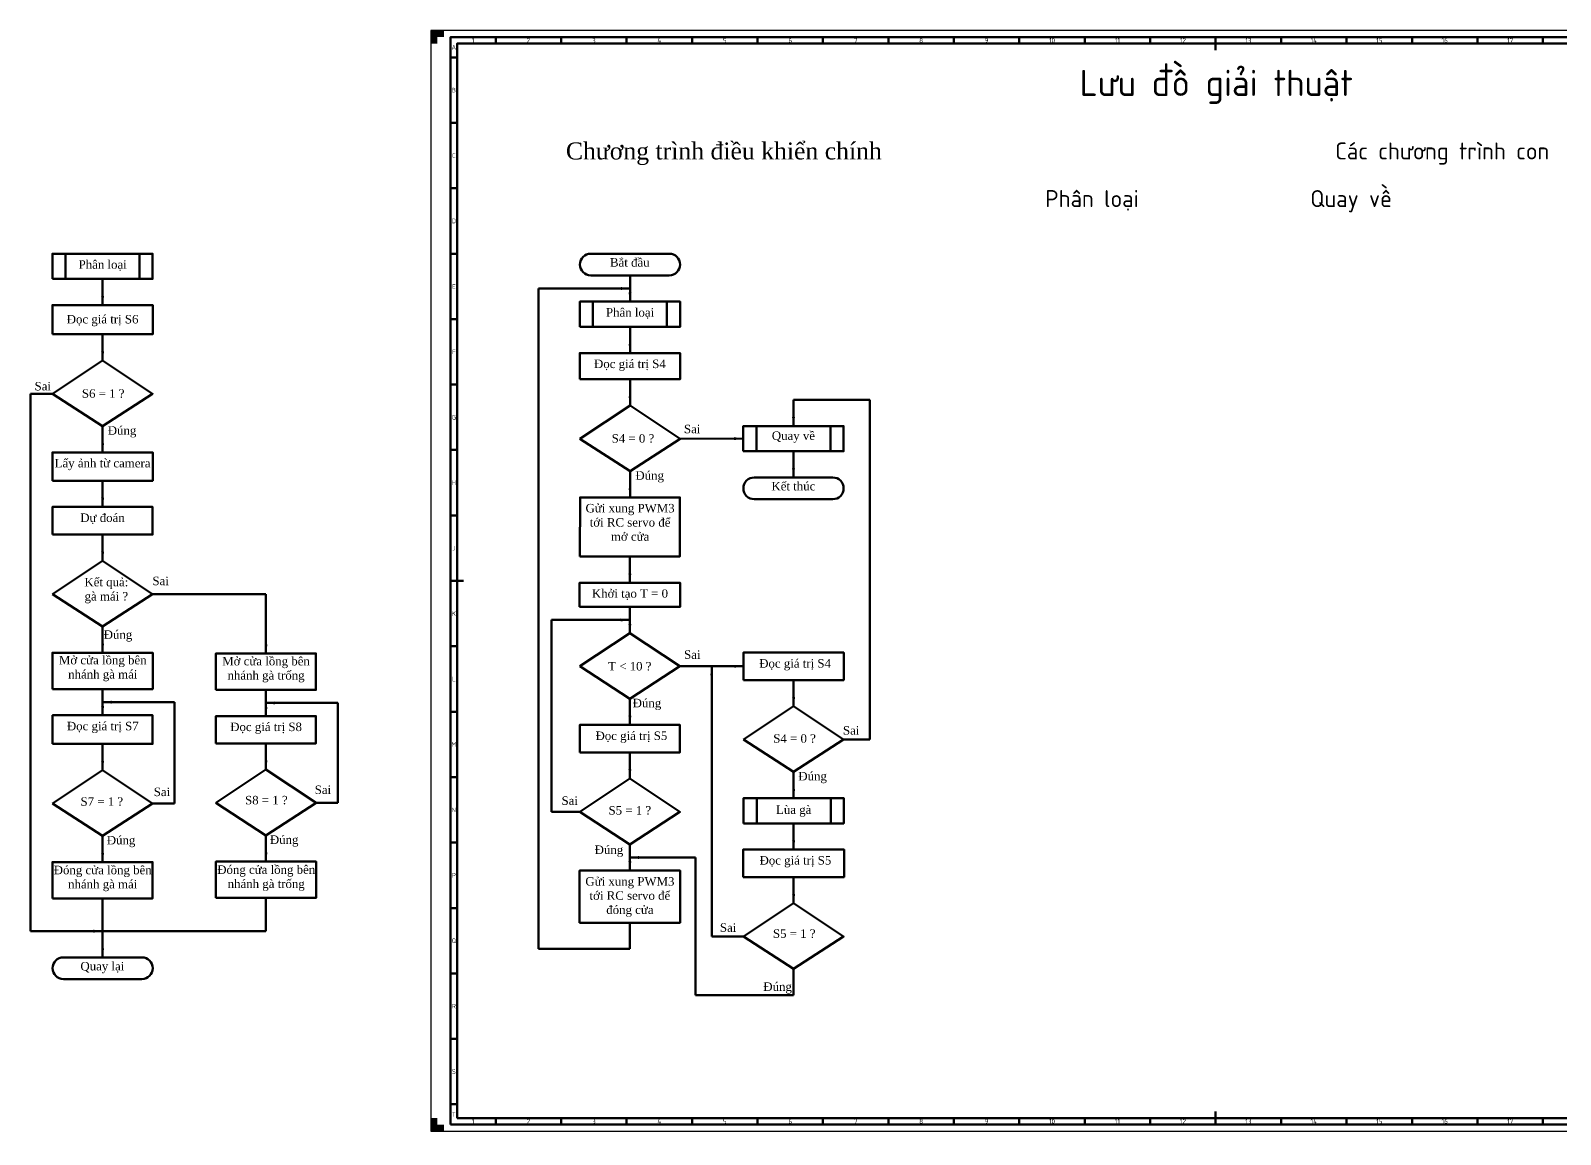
# Model space of a CAD drawing. Header units: millimetres. Extents: x -306 to 5587, y -2981 to 843.
# Drawn here: x -306 to 863, y 0 to 843 of the extents above; entities that cross this region are included whole.
import ezdxf
from ezdxf import colors
from ezdxf.entities.mleader import LeaderData, LeaderLine
from ezdxf.math import Vec2, Vec3

# ---------------------------------------------------------------- set-up
doc = ezdxf.new("R2010")
doc.units = ezdxf.units.MM
doc.header["$LTSCALE"] = 0.25
doc.linetypes.add('DASHEDX2', pattern=[38.1, 25.4, -12.7])
doc.layers.get('0').update_dxf_attribs({"lineweight": 70})
for name, color, linetype, lineweight in [('Frame 0.5', 170, 'Continuous', 50), ('Frame 1', 10, 'Continuous', 100), ('Hidden', 4, 'DASHEDX2', 35), ('Text', 2, 'Continuous', 35)]:
    doc.layers.add(name, color=color, linetype=linetype, lineweight=lineweight)
doc.styles.get("Standard").update_dxf_attribs({"font": 'times.ttf', "width": 1.0001})
doc.styles.add('TCVN', font='')
doc.styles.get('TCVN').set_extended_font_data('TCVN 7284')
doc.dimstyles.new('TCVN', dxfattribs={"dimtxt": 3.5, "dimasz": 3.5, "dimexe": 2, "dimexo": 0, "dimtad": 1, "dimtxsty": 'TCVN', "dimcen": 3.5, "dimclrd": 256, "dimclre": 256, "dimclrt": 256, "dimadec": 0, "dimazin": 0, "dimtfac": 1, "dimtmove": 0, "dimatfit": 3, "dimfxl": 1, "dimtfillclr": 256, "dimlwd": -1, "dimlwe": -1, "dimarcsym": 0})

msp = doc.modelspace()

# ---------------------------------------------------------------- linework, layer by layer
for p, q in [((-289.1, 566), (-305.8, 566)), ((335.3, 301.8), (335.3, 561.3)), ((-212.6, 412.9), (-126, 412.9)), ((315.3, 301.8), (335.3, 301.8)), ((-212.6, 252.9), (-195.8, 252.9)), ((-87.7, 253.3), (-71, 253.3)), ((113.7, 246.4), (92, 246.4)), ((-250.8, 180.3), (-250.8, 155.3)), ((-126, 180.7), (-126, 155.3)), ((-250.8, 155.3), (-126, 155.3)), ((152, 161.8), (152, 141.8)), ((152, 141.8), (82.1, 141.8)), ((238.8, 151.2), (214.5, 151.2)), ((277.1, 126.4), (277.1, 106.4)), ((277.1, 106.4), (202, 106.4))]:
    msp.add_line(p, q)
for points in [[(-289.1, 653.7), (-289.1, 673), (-212.6, 673), (-212.6, 653.7)], [(-279.1, 673), (-222.6, 673), (-222.6, 653.7), (-279.1, 653.7)], [(-289.2, 611.4), (-289.2, 633.7), (-212.5, 633.7), (-212.5, 611.4)], [(113.8, 617.1), (113.8, 636.4), (190.3, 636.4), (190.3, 617.1)], [(123.8, 636.4), (180.3, 636.4), (180.3, 617.1), (123.8, 617.1)], [(113.7, 577.1), (113.7, 597.1), (190.4, 597.1), (190.4, 577.1)], [(-289.1, 566), (-250.8, 541.2), (-212.6, 566), (-250.8, 591.4)], [(113.8, 531.6), (152.1, 506.8), (190.3, 531.6), (152.1, 557.1)], [(238.6, 522), (238.6, 541.3), (315.2, 541.3), (315.2, 522)], [(248.7, 541.3), (305.3, 541.3), (305.3, 522), (248.7, 522)], [(-289.1, 499.5), (-289.1, 521.2), (-212.5, 521.2), (-212.5, 499.5)], [(-289.1, 458.3), (-289.1, 479.5), (-212.6, 479.5), (-212.6, 458.3)], [(113.8, 441.6), (113.9, 486.8), (190.2, 486.8), (190.1, 441.6)], [(-289.1, 412.9), (-250.8, 388.1), (-212.6, 412.9), (-250.8, 438.3)], [(113.6, 403.1), (113.6, 421.6), (190.3, 421.6), (190.3, 403.1)], [(113.7, 357.7), (152, 332.9), (190.2, 357.7), (152, 383.1)], [(-289.2, 340.3), (-289.2, 368.1), (-212.5, 368.1), (-212.5, 340.3)], [(-164.2, 339.7), (-164.2, 367.5), (-87.8, 367.5), (-87.8, 339.7)], [(238.7, 347.2), (238.7, 368.2), (315.4, 368.2), (315.4, 347.2)], [(-289, 298.4), (-289, 320.3), (-212.6, 320.3), (-212.6, 298.4)], [(-164.2, 298.8), (-164.2, 319.7), (-87.8, 319.7), (-87.8, 298.8)], [(238.8, 301.8), (277.1, 277), (315.3, 301.8), (277.1, 327.2)], [(113.7, 291.9), (113.7, 312.9), (190.2, 312.9), (190.2, 291.9)], [(-289.1, 252.9), (-250.8, 228.1), (-212.6, 252.9), (-250.8, 278.4)], [(-164.2, 253.3), (-126, 228.5), (-87.7, 253.3), (-126, 278.8)], [(113.7, 246.4), (152, 221.6), (190.2, 246.4), (152, 271.9)], [(238.8, 237.7), (238.8, 257), (315.4, 257), (315.4, 237.7)], [(248.9, 257), (305.4, 257), (305.4, 237.7), (248.9, 237.7)], [(238.5, 196.7), (238.5, 217.7), (315.6, 217.7), (315.6, 196.7)], [(-289.1, 180.3), (-289.1, 208.1), (-212.6, 208.1), (-212.6, 180.3)], [(-164.2, 180.7), (-164.2, 208.5), (-87.7, 208.5), (-87.7, 180.7)], [(113.6, 161.8), (113.6, 201.6), (190.4, 201.6), (190.4, 161.8)], [(238.8, 151.2), (277.1, 126.4), (315.3, 151.2), (277.1, 176.7)]]:
    msp.add_lwpolyline(points, close=True)
for points in [[(122.1, 656.4, -1), (122.1, 673), (182.1, 673, -1), (182.1, 656.4)], [(247, 485.4, -1), (247, 502), (307, 502, -1), (307, 485.4)], [(-280.8, 118.7, -1), (-280.8, 135.3), (-220.8, 135.3, -1), (-220.8, 118.7)]]:
    msp.add_lwpolyline(points, format="xyb", close=True)
for points in [[(10, 838.5), (10, 843.5), (0, 838.5), (0, 843.5)], [(0, 833.5), (0, 843.5), (5, 833.5), (5, 843.5)], [(0, 12.5), (0, 2.5), (5, 12.5), (5, 2.5)], [(10, 7.5), (10, 2.5), (0, 7.5), (0, 2.5)]]:
    msp.add_solid(points)
at = {"layer": 'Defpoints'}
msp.add_lwpolyline([(0, 2.5), (1189, 2.5), (1189, 843.5), (0, 843.5)], close=True, dxfattribs=at)
at = {"layer": 'Frame 0.5'}
for p, q in [((49.5, 838.5), (49.5, 833.5)), ((99.5, 833.5), (99.5, 838.5)), ((149.5, 838.5), (149.5, 833.5)), ((199.5, 833.5), (199.5, 838.5)), ((249.5, 838.5), (249.5, 833.5)), ((299.5, 833.5), (299.5, 838.5)), ((349.5, 838.5), (349.5, 833.5)), ((399.5, 833.5), (399.5, 838.5)), ((449.5, 838.5), (449.5, 833.5)), ((499.5, 833.5), (499.5, 838.5)), ((549.5, 838.5), (549.5, 833.5)), ((649.5, 838.5), (649.5, 833.5)), ((699.5, 833.5), (699.5, 838.5)), ((749.5, 838.5), (749.5, 833.5)), ((799.5, 833.5), (799.5, 838.5)), ((849.5, 838.5), (849.5, 833.5)), ((20, 823), (15, 823)), ((15, 773), (20, 773)), ((20, 723), (15, 723)), ((15, 673), (20, 673)), ((20, 623), (15, 623)), ((15, 573), (20, 573)), ((20, 523), (15, 523)), ((15, 473), (20, 473)), ((15, 373), (20, 373)), ((20, 323), (15, 323)), ((15, 273), (20, 273)), ((20, 223), (15, 223)), ((15, 173), (20, 173)), ((20, 123), (15, 123)), ((15, 73), (20, 73)), ((20, 23), (15, 23)), ((49.5, 7.5), (49.5, 12.5)), ((99.5, 12.5), (99.5, 7.5)), ((149.5, 7.5), (149.5, 12.5)), ((199.5, 12.5), (199.5, 7.5)), ((249.5, 7.5), (249.5, 12.5)), ((299.5, 12.5), (299.5, 7.5)), ((349.5, 7.5), (349.5, 12.5)), ((399.5, 12.5), (399.5, 7.5)), ((449.5, 7.5), (449.5, 12.5)), ((499.5, 12.5), (499.5, 7.5)), ((549.5, 7.5), (549.5, 12.5)), ((649.5, 7.5), (649.5, 12.5)), ((699.5, 12.5), (699.5, 7.5)), ((749.5, 7.5), (749.5, 12.5)), ((799.5, 12.5), (799.5, 7.5)), ((849.5, 7.5), (849.5, 12.5))]:
    msp.add_line(p, q, dxfattribs=at)
msp.add_lwpolyline([(15, 7.5), (1184, 7.5), (1184, 838.5), (15, 838.5)], close=True, dxfattribs=at)
at = {"layer": 'Frame 1'}
for p, q in [((599.5, 838.5), (599.5, 828.5)), ((15, 423), (25, 423)), ((599.5, 7.5), (599.5, 17.5))]:
    msp.add_line(p, q, dxfattribs=at)
msp.add_lwpolyline([(20, 12.5), (1179, 12.5), (1179, 833.5), (20, 833.5)], close=True, dxfattribs=at)

# ---------------------------------------------------------------- texts
at = {"ltscale": 1.5, "attachment_point": 1, "style": 'TCVN'}
for s, width, insert, char_height in [('\\pxqc;Lưu đồ giải thuật', 1000, (100, 813.5), 20), ('Các chương trình con', 232.098, (690.8, 758), 13), ('Quay về', 244.428, (671.8, 721.6), 13), ('Phân loại', 244.428, (469.3, 721.6), 13)]:
    msp.add_mtext_dynamic_manual_height_columns(s, width=width, gutter_width=25, heights=[0], dxfattribs=dict(at, insert=insert, char_height=char_height))
at = {"ltscale": 1.5, "insert": (103.1, 758), "char_height": 13, "attachment_point": 1}
msp.add_mtext_dynamic_manual_height_columns('Chương trình điều khiển chính', width=258.331, gutter_width=25, heights=[0], dxfattribs=at)
at = {"color": 2, "ltscale": 1.5, "char_height": 6.5, "attachment_point": 1}
for s, width, insert in [('\\pxqc;Phân loại', 76.438, (-289, 668)), ('\\pxqc;Phân loại', 76.438, (113.9, 631.4)), ('\\pxqc;Đọc giá trị S6', 76.733, (-289.2, 626.2)), ('\\pxqc;Đọc giá trị S4', 76.615, (113.7, 592.1)), ('\\pxqc;Sai', 14.38, (-303.7, 575)), ('\\pxqc;S6 = 1 ?', 64.685, (-282.7, 569.4)), ('\\pxqc;Đúng', 29.645, (-250.8, 541.2)), ('\\pxqc;Sai', 17.923, (190.6, 542.3)), ('\\pxqc;Quay về', 76.659, (238.6, 537.2)), ('\\pxqc;S4 = 0 ?', 73.855, (117.4, 535.1)), ('\\pxqc;Lấy ảnh từ camera', 76.674, (-289.2, 516.2)), ('\\pxqc;Đúng', 30.053, (152.1, 506.8)), ('\\pxqc;Kết thúc', 73.209, (240.3, 498.6)), ('\\pxqc;Gửi xung PWM3 \\Ptới RC servo để mở cửa', 76.322, (114, 481.8)), ('\\pxqc;Dự đoán', 76.558, (-289.2, 474.5)), ('\\pxqc;Kết quả: gà mái ?', 39.257, (-267.6, 425.3)), ('\\pxqc;Sai', 16.808, (-214.9, 426.2)), ('\\pxqc;Khởi tạo T = 0', 76.707, (113.7, 416.6)), ('\\pxqc;Đúng', 73.855, (-276, 385.2)), ('\\pxqc;Mở cửa lồng bên nhánh gà mái', 76.623, (-289, 365.7)), ('\\pxqc;Mở cửa lồng bên nhánh gà trống', 76.69, (-164.3, 364.9)), ('\\pxqc;Sai', 18.704, (190.3, 369.9)), ('\\pxqc; Đọc giá trị S4', 76.497, (238.7, 363.2)), ('\\pxqc;T < 10 ?', 70.477, (116.7, 361)), ('\\pxqc;Đúng', 26.078, (152, 332.9)), ('\\pxqc;Đọc giá trị S7', 76.612, (-289, 315.3)), ('\\pxqc;Đọc giá trị S8', 76.714, (-164.3, 314.7)), ('\\pxqc; Đọc giá trị S5', 76.634, (113.6, 307.9)), ('\\pxqc;S4 = 0 ?', 63.791, (245.9, 305.8)), ('\\pxqc;Sai', 20.467, (310.8, 312)), ('\\pxqc;Đúng', 28.962, (277.1, 277)), ('\\pxqc;S7 = 1 ?', 61.361, (-282.1, 257.6)), ('\\pxqc;Sai', 16.808, (-213.9, 265)), ('\\pxqc;S8 = 1 ?', 60.738, (-156.1, 258.7)), ('\\pxqc;Sai', 18.53, (-91.8, 266.6)), ('\\pxqc;Sai', 13.524, (99.3, 258.3)), ('\\pxqc;S5 = 1 ?', 67.532, (118.2, 250.9)), ('\\pxqc;Lùa gà', 76.494, (238.9, 251.4)), ('\\pxqc;Đúng', 28.172, (-250.8, 228.1)), ('\\pxqc;Đúng', 27.752, (-126, 228.5)), ('\\pxqc;Đúng', 24.029, (124, 220.8)), ('\\pxqc; Đọc giá trị S5', 77.038, (238.7, 212.7)), ('\\pxqc;Đóng cửa lồng bên nhánh gà mái', 76.717, (-289.1, 205.3)), ('\\pxqc;Đóng cửa lồng bên nhánh gà trống', 76.348, (-164, 205.6)), ('\\pxqc;Gửi xung PWM3 tới RC servo để đóng cửa', 77.026, (113.5, 196.6)), ('\\pxqc;Sai', 21.082, (216.5, 161.3)), ('\\pxqc;S5 = 1 ?', 59.695, (247.7, 156.7)), ('\\pxqc;Quay lại', 73.209, (-287.6, 131.8)), ('\\pxqc;Đúng', 20.697, (254.5, 116.2))]:
    msp.add_mtext_dynamic_manual_height_columns(s, width=width, gutter_width=25, heights=[0], dxfattribs=dict(at, insert=insert))
at = {"layer": 'Text', "char_height": 3.5, "attachment_point": 5, "style": 'TCVN'}
for s, width, insert in [('\\pxqc;A', 5, (17.5, 830.7)), ('\\pxqc;1', 34.5, (32.2, 836)), ('\\pxqc;2', 50, (74.5, 836)), ('\\pxqc;3', 50, (124.5, 836)), ('\\pxqc;4', 50, (174.5, 836)), ('\\pxqc;5', 50, (224.5, 836)), ('\\pxqc;6', 50, (274.5, 836)), ('\\pxqc;7', 50, (324.5, 836)), ('\\pxqc;8', 50, (374.5, 836)), ('\\pxqc;9', 50, (424.5, 836)), ('\\pxqc;10', 50, (474.5, 836)), ('\\pxqc;11', 50, (524.5, 836)), ('\\pxqc;12', 50, (574.5, 836)), ('\\pxqc;13', 50, (624.5, 836)), ('\\pxqc;14', 50, (674.5, 836)), ('\\pxqc;15', 50, (724.5, 836)), ('\\pxqc;16', 50, (774.5, 836)), ('\\pxqc;17', 50, (824.5, 836)), ('\\pxqc;B', 5, (17.5, 798)), ('\\pxqc;C', 5, (17.5, 748)), ('\\pxqc;D', 5, (17.5, 698)), ('\\pxqc;E', 5, (17.5, 648)), ('\\pxqc;F', 5, (17.5, 598)), ('\\pxqc;G', 5, (17.5, 548)), ('\\pxqc;H', 5, (17.5, 498)), ('\\pxqc;J', 5, (17.5, 448)), ('\\pxqc;K', 5, (17.5, 398)), ('\\pxqc;L', 5, (17.5, 348)), ('\\pxqc;M', 5, (17.5, 298)), ('\\pxqc;N', 5, (17.5, 248)), ('\\pxqc;P', 5, (17.5, 198)), ('\\pxqc;Q', 5, (17.5, 148)), ('\\pxqc;R', 5, (17.5, 98)), ('\\pxqc;S', 5, (17.5, 48)), ('\\pxqc;T', 5, (17.5, 15.2)), ('\\pxqc;1', 34.5, (32.2, 10)), ('\\pxqc;2', 50, (74.5, 10)), ('\\pxqc;3', 50, (124.5, 10)), ('\\pxqc;4', 50, (174.5, 10)), ('\\pxqc;5', 50, (224.5, 10)), ('\\pxqc;6', 50, (274.5, 10)), ('\\pxqc;7', 50, (324.5, 10)), ('\\pxqc;8', 50, (374.5, 10)), ('\\pxqc;9', 50, (424.5, 10)), ('\\pxqc;10', 50, (474.5, 10)), ('\\pxqc;11', 50, (524.5, 10)), ('\\pxqc;12', 50, (574.5, 10)), ('\\pxqc;13', 50, (624.5, 10)), ('\\pxqc;14', 50, (674.5, 10)), ('\\pxqc;15', 50, (724.5, 10)), ('\\pxqc;16', 50, (774.5, 10)), ('\\pxqc;17', 50, (824.5, 10))]:
    msp.add_mtext_dynamic_manual_height_columns(s, width=width, gutter_width=17.5, heights=[0], dxfattribs=dict(at, insert=insert))
at = {"layer": 'Text', "color": 2, "ltscale": 1.5, "insert": (115.3, 669.6), "char_height": 6.5, "attachment_point": 1}
msp.add_mtext_dynamic_manual_height_columns('\\pxqc;Bắt đầu', width=73.209, gutter_width=25, heights=[0], dxfattribs=at)

# ---------------------------------------------------------------- leaders
for points, override in [([(152.1, 636.4), (152.1, 656.4)], {"dimasz": 7, "dimgap": 0.09, "dimtad": 0}), ([(-250.8, 633.7), (-250.8, 653.7)], {"dimasz": 7, "dimgap": 0.09, "dimtad": 0}), ([(152.1, 646.4), (82.1, 646.4), (82.1, 141.8)], {"dimasz": 7, "dimgap": 0.09, "dimtad": 0}), ([(-250.8, 591.4), (-250.8, 611.4)], {"dimscale": 1, "dimasz": 7, "dimgap": 0.09, "dimtad": 0}), ([(152.1, 597.1), (152.1, 617.1)], {"dimasz": 7, "dimgap": 0.09, "dimtad": 0}), ([(152.1, 557.1), (152.1, 577.1)], {"dimasz": 7, "dimgap": 0.09, "dimtad": 0}), ([(-250.8, 155.3), (-305.8, 155.3), (-305.8, 566)], {"dimasz": 7, "dimgap": 0.09, "dimtad": 0}), ([(277, 541.3), (277, 561.3), (335.3, 561.3)], {"dimasz": 7, "dimgap": 0.09, "dimtad": 0}), ([(-250.8, 521.2), (-250.8, 541.2)], {"dimasz": 7, "dimgap": 0.09, "dimtad": 0}), ([(238.6, 531.7), (190.3, 531.6)], {"dimasz": 7, "dimgap": 0.09, "dimtad": 0}), ([(277, 502), (277, 522)], {"dimasz": 7, "dimgap": 0.09, "dimtad": 0}), ([(152.1, 486.8), (152.1, 506.8)], {"dimasz": 7, "dimgap": 0.09, "dimtad": 0}), ([(-250.8, 479.5), (-250.8, 499.5)], {"dimasz": 7, "dimgap": 0.09, "dimtad": 0}), ([(-250.8, 438.3), (-250.8, 458.3)], {"dimasz": 7, "dimgap": 0.09, "dimtad": 0}), ([(152, 421.6), (152, 441.6)], {"dimasz": 7, "dimgap": 0.09, "dimtad": 0}), ([(-126, 367.5), (-126, 412.9)], {"dimasz": 7, "dimgap": 0.09, "dimtad": 0}), ([(152, 383.1), (152, 403.1)], {"dimasz": 7, "dimgap": 0.09, "dimtad": 0}), ([(-250.8, 368.1), (-250.8, 388.1)], {"dimasz": 7, "dimgap": 0.09, "dimtad": 0}), ([(152, 393.1), (92, 393.1), (92, 246.4)], {"dimasz": 7, "dimgap": 0.09, "dimtad": 0}), ([(238.7, 357.7), (190.2, 357.7)], {"dimasz": 7, "dimgap": 0.09, "dimtad": 0}), ([(214.5, 357.7), (214.5, 151.2)], {"dimasz": 7, "dimgap": 0.09, "dimtad": 0}), ([(-250.8, 320.3), (-250.8, 340.3)], {"dimasz": 7, "dimgap": 0.09, "dimtad": 0}), ([(-126, 319.7), (-126, 339.7)], {"dimasz": 7, "dimgap": 0.09, "dimtad": 0}), ([(277.1, 327.2), (277.1, 347.2)], {"dimasz": 7, "dimgap": 0.09, "dimtad": 0}), ([(-250.8, 330.3), (-195.8, 330.3), (-195.8, 252.9)], {"dimasz": 7, "dimgap": 0.09, "dimtad": 0}), ([(-126, 329.7), (-71, 329.7), (-71, 253.3)], {"dimasz": 7, "dimgap": 0.09, "dimtad": 0}), ([(152, 312.9), (152, 332.9)], {"dimasz": 7, "dimgap": 0.09, "dimtad": 0}), ([(-250.8, 278.4), (-250.8, 298.4)], {"dimasz": 7, "dimgap": 0.09, "dimtad": 0}), ([(-126, 278.8), (-126, 298.8)], {"dimasz": 7, "dimgap": 0.09, "dimtad": 0}), ([(152, 271.9), (152, 291.9)], {"dimasz": 7, "dimgap": 0.09, "dimtad": 0}), ([(277.1, 257), (277.1, 277)], {"dimasz": 7, "dimgap": 0.09, "dimtad": 0}), ([(277.1, 217.7), (277.1, 237.7)], {"dimasz": 7, "dimgap": 0.09, "dimtad": 0}), ([(-250.8, 208.1), (-250.8, 228.1)], {"dimasz": 7, "dimgap": 0.09, "dimtad": 0}), ([(-126, 208.5), (-126, 228.5)], {"dimasz": 7, "dimgap": 0.09, "dimtad": 0}), ([(152, 201.6), (152, 221.6)], {"dimasz": 7, "dimgap": 0.09, "dimtad": 0}), ([(152, 211.6), (202, 211.6), (202, 106.4)], {"dimasz": 7, "dimgap": 0.09, "dimtad": 0}), ([(277.1, 176.7), (277.1, 196.7)], {"dimasz": 7, "dimgap": 0.09, "dimtad": 0}), ([(-250.8, 135.3), (-250.8, 155.3)], {"dimasz": 7, "dimgap": 0.09, "dimtad": 0})]:
    msp.add_leader(points, dimstyle='TCVN', override=override)
at = {"layer": 'Hidden'}
ml = msp.add_multileader_mtext('Standard', dxfattribs=at)
ml.set_content('')
ml.set_leader_properties(color=256, linetype='ByLayer', lineweight=-1)
ml.build(insert=Vec2(0, 0))
ml.multileader.update_dxf_attribs({"has_dogleg": 0, "arrow_head_size": 10})
ctx = ml.context
ctx.base_point, ctx.char_height, ctx.arrow_head_size, ctx.plane_origin = Vec3(340.5, 457.4), 3.5, 10, Vec3(340.5, 477.4)
notes = []
notes.append((ctx, [(0, (0, 0, 0), (0, 0), (1, 0), 1, [])]))
ctx.mtext, ml.multileader.dxf.content_type = None, 0
for ctx, leaders in notes:
    for number, flags, end, landing, length, lines in leaders:
        leader = LeaderData()
        leader.index, (leader.has_last_leader_line, leader.has_dogleg_vector, leader.attachment_direction) = number, flags
        leader.last_leader_point, leader.dogleg_vector, leader.dogleg_length = Vec3(end), Vec3(landing), length
        for number, points, colour, breaks in lines:
            line = LeaderLine()
            line.index, line.vertices, line.color, line.breaks = number, Vec3.list(points), colors.encode_raw_color(colour), breaks
            leader.lines.append(line)
        ctx.leaders.append(leader)

doc.saveas('drawing.dxf')
